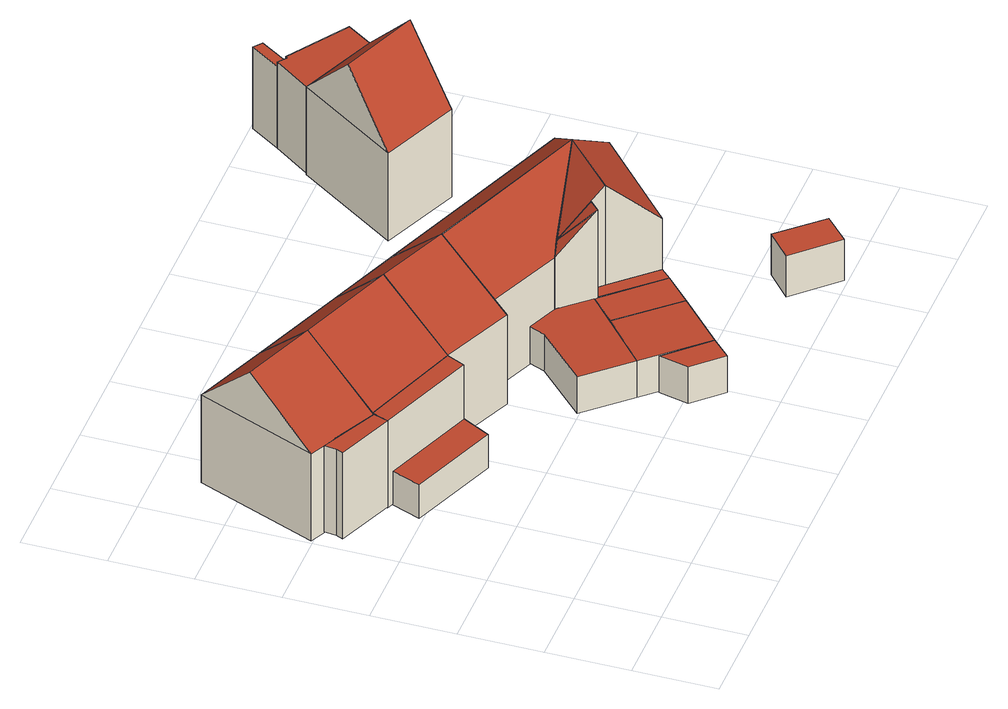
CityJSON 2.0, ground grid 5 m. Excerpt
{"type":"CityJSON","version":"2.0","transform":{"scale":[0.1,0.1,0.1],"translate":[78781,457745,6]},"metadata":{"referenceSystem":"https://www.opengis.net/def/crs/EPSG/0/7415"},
"CityObjects":{
"building1":{"type":"Building","children":["building1-1","building1-2"]},
"building1-1":{"type":"BuildingPart","attributes":{"roofType":"1030","RelativeEavesHeight":6.07,"RelativeRidgeHeight":9.29,"AbsoluteEavesHeight":12.33,"AbsoluteRidgeHeight":15.55},"parents":["building1"],"geometry":[{"type":"Solid","lod":"2","boundaries":[[[[0,1,2,3]],[[1,4,5,2]],[[4,6,7,5]],[[6,0,3,7]],[[4,1,8]],[[0,6,9]],[[1,0,9,8]],[[6,4,8,9]],[[3,2,5,7]]]],"semantics":{"surfaces":[{"type":"WallSurface"},{"type":"RoofSurface","Direction":203.86,"Slope":55.12},{"type":"RoofSurface","Direction":21.66,"Slope":47.19},{"type":"GroundSurface"}],"values":[[0,0,0,0,0,0,1,2,3]]}}]},
"building1-2":{"type":"BuildingPart","attributes":{"roofType":"1000","RelativeEavesHeight":5.97,"RelativeRidgeHeight":5.97,"AbsoluteEavesHeight":12.33,"AbsoluteRidgeHeight":12.33},"parents":["building1"],"geometry":[{"type":"Solid","lod":"2","boundaries":[[[[10,11,12,13]],[[11,14,15,12]],[[14,16,17,15]],[[16,0,18,17]],[[0,10,13,18]],[[0,16,14,11,10]],[[13,12,15,17,18]]]],"semantics":{"surfaces":[{"type":"WallSurface"},{"type":"RoofSurface","Direction":0,"Slope":90},{"type":"GroundSurface"}],"values":[[0,0,0,0,0,1,2]]}}]},
"building2":{"type":"Building","children":["building2-1","building2-2","building2-3"]},
"building2-1":{"type":"BuildingPart","attributes":{"roofType":"1000","RelativeEavesHeight":6.03,"RelativeRidgeHeight":6.03,"AbsoluteEavesHeight":12.33,"AbsoluteRidgeHeight":12.33},"parents":["building2"],"geometry":[{"type":"Solid","lod":"2","boundaries":[[[[19,20,21,22]],[[20,10,23,21]],[[10,24,25,23]],[[24,19,22,25]],[[24,10,20,19]],[[22,21,23,25]]]],"semantics":{"surfaces":[{"type":"WallSurface"},{"type":"RoofSurface","Direction":0,"Slope":90},{"type":"GroundSurface"}],"values":[[0,0,0,0,1,2]]}}]},
"building2-2":{"type":"BuildingPart","attributes":{"roofType":"1030","RelativeEavesHeight":6.09,"RelativeRidgeHeight":9.3,"AbsoluteEavesHeight":12.33,"AbsoluteRidgeHeight":15.55},"parents":["building2"],"geometry":[{"type":"Solid","lod":"2","boundaries":[[[[6,26,27,28]],[[26,19,29,27]],[[19,24,30,29]],[[24,6,28,30]],[[19,26,31]],[[6,24,9]],[[26,6,9,31]],[[24,19,31,9]],[[28,27,29,30]]]],"semantics":{"surfaces":[{"type":"WallSurface"},{"type":"RoofSurface","Direction":21.6,"Slope":47.29},{"type":"RoofSurface","Direction":200.74,"Slope":54.63},{"type":"GroundSurface"}],"values":[[0,0,0,0,0,0,1,2,3]]}}]},
"building2-3":{"type":"BuildingPart","attributes":{"roofType":"1000","RelativeEavesHeight":2.32,"RelativeRidgeHeight":2.32,"AbsoluteEavesHeight":8.63,"AbsoluteRidgeHeight":8.63},"parents":["building2"],"geometry":[{"type":"Solid","lod":"2","boundaries":[[[[32,33,34,21]],[[33,35,36,34]],[[35,37,38,36]],[[37,32,21,38]],[[37,35,33,32]],[[21,34,36,38]]]],"semantics":{"surfaces":[{"type":"WallSurface"},{"type":"RoofSurface","Direction":0,"Slope":90},{"type":"GroundSurface"}],"values":[[0,0,0,0,1,2]]}}]},
"building3":{"type":"Building","attributes":{"roofType":"1030","RelativeEavesHeight":6.09,"RelativeRidgeHeight":9.31,"AbsoluteEavesHeight":12.33,"AbsoluteRidgeHeight":15.55},"geometry":[{"type":"Solid","lod":"2","boundaries":[[[[39,19,29,40]],[[19,26,27,29]],[[26,41,42,27]],[[41,39,40,42]],[[26,19,31]],[[39,41,43]],[[19,39,43,31]],[[41,26,31,43]],[[40,29,27,42]]]],"semantics":{"surfaces":[{"type":"WallSurface"},{"type":"RoofSurface","Direction":202.29,"Slope":54.46},{"type":"RoofSurface","Direction":21.48,"Slope":47.26},{"type":"GroundSurface"}],"values":[[0,0,0,0,0,0,1,2,3]]}}]},
"building4":{"type":"Building","children":["building4-1","building4-2","building4-3"]},
"building4-1":{"type":"BuildingPart","attributes":{"roofType":"1010","RelativeEavesHeight":7.69,"RelativeRidgeHeight":9.3,"AbsoluteEavesHeight":13.94,"AbsoluteRidgeHeight":15.55},"parents":["building4"],"geometry":[{"type":"Solid","lod":"2","boundaries":[[[[43,44,45,46]],[[44,47,48,45]],[[47,49,50,48]],[[49,43,46,50]],[[49,47,44,43]],[[46,45,48,50]]]],"semantics":{"surfaces":[{"type":"WallSurface"},{"type":"RoofSurface","Direction":201.61,"Slope":45.4},{"type":"GroundSurface"}],"values":[[0,0,0,0,1,2]]}}]},
"building4-2":{"type":"BuildingPart","attributes":{"roofType":"1010","RelativeEavesHeight":7.7,"RelativeRidgeHeight":9.31,"AbsoluteEavesHeight":13.94,"AbsoluteRidgeHeight":15.55},"parents":["building4"],"geometry":[{"type":"Solid","lod":"2","boundaries":[[[[44,43,46,45]],[[43,41,42,46]],[[41,51,52,42]],[[51,44,45,52]],[[51,41,43,44]],[[45,46,42,52]]]],"semantics":{"surfaces":[{"type":"WallSurface"},{"type":"RoofSurface","Direction":21.5,"Slope":47.48},{"type":"GroundSurface"}],"values":[[0,0,0,0,1,2]]}}]},
"building4-3":{"type":"BuildingPart","attributes":{"roofType":"1000","RelativeEavesHeight":2.5,"RelativeRidgeHeight":2.5,"AbsoluteEavesHeight":8.75,"AbsoluteRidgeHeight":8.75},"parents":["building4"],"geometry":[{"type":"Solid","lod":"2","boundaries":[[[[53,54,55,56]],[[54,57,58,55]],[[57,59,60,58]],[[59,61,62,60]],[[61,63,64,62]],[[63,53,56,64]],[[63,61,59,57,54,53]],[[56,55,58,60,62,64]]]],"semantics":{"surfaces":[{"type":"WallSurface"},{"type":"RoofSurface","Direction":0,"Slope":90},{"type":"GroundSurface"}],"values":[[0,0,0,0,0,0,1,2]]}}]},
"building5":{"type":"Building","children":["building5-1","building5-2","building5-3","building5-4","building5-5","building5-6","building5-7","building5-8","building5-9"]},
"building5-1":{"type":"BuildingPart","attributes":{"roofType":"1000","RelativeEavesHeight":2.5,"RelativeRidgeHeight":2.5,"AbsoluteEavesHeight":8.75,"AbsoluteRidgeHeight":8.75},"parents":["building5"],"geometry":[{"type":"Solid","lod":"2","boundaries":[[[[65,66,67,68]],[[66,69,70,67]],[[69,71,72,70]],[[71,73,74,72]],[[73,65,68,74]],[[73,71,69,66,65]],[[68,67,70,72,74]]]],"semantics":{"surfaces":[{"type":"WallSurface"},{"type":"RoofSurface","Direction":0,"Slope":90},{"type":"GroundSurface"}],"values":[[0,0,0,0,0,1,2]]}}]},
"building5-2":{"type":"BuildingPart","attributes":{"roofType":"1010","RelativeEavesHeight":8.38,"RelativeRidgeHeight":9.3,"AbsoluteEavesHeight":14.63,"AbsoluteRidgeHeight":15.55},"parents":["building5"],"geometry":[{"type":"Solid","lod":"2","boundaries":[[[[75,44,76,77]],[[44,78,70,76]],[[78,75,77,70]],[[78,44,75]],[[77,76,70]]]],"semantics":{"surfaces":[{"type":"WallSurface"},{"type":"RoofSurface","Direction":317.93,"Slope":46.19},{"type":"GroundSurface"}],"values":[[0,0,0,1,2]]}}]},
"building5-3":{"type":"BuildingPart","attributes":{"roofType":"1010","RelativeEavesHeight":7.14,"RelativeRidgeHeight":9.29,"AbsoluteEavesHeight":13.4,"AbsoluteRidgeHeight":15.55},"parents":["building5"],"geometry":[{"type":"Solid","lod":"2","boundaries":[[[[44,51,79,76]],[[51,80,81,79]],[[80,44,76,81]],[[80,51,44]],[[76,79,81]]]],"semantics":{"surfaces":[{"type":"WallSurface"},{"type":"RoofSurface","Direction":79.04,"Slope":52.71},{"type":"GroundSurface"}],"values":[[0,0,0,1,2]]}}]},
"building5-4":{"type":"BuildingPart","attributes":{"roofType":"1010","RelativeEavesHeight":7.05,"RelativeRidgeHeight":8.52,"AbsoluteEavesHeight":13.3,"AbsoluteRidgeHeight":14.78},"parents":["building5"],"geometry":[{"type":"Solid","lod":"2","boundaries":[[[[47,75,77,56]],[[75,82,68,77]],[[82,47,56,68]],[[82,75,47]],[[56,77,68]]]],"semantics":{"surfaces":[{"type":"WallSurface"},{"type":"RoofSurface","Direction":317.75,"Slope":46.33},{"type":"GroundSurface"}],"values":[[0,0,0,1,2]]}}]},
"building5-5":{"type":"BuildingPart","attributes":{"roofType":"1010","RelativeEavesHeight":7.86,"RelativeRidgeHeight":8.52,"AbsoluteEavesHeight":14.11,"AbsoluteRidgeHeight":14.78},"parents":["building5"],"geometry":[{"type":"Solid","lod":"2","boundaries":[[[[75,83,67,77]],[[83,82,68,67]],[[82,75,77,68]],[[82,83,75]],[[77,67,68]]]],"semantics":{"surfaces":[{"type":"WallSurface"},{"type":"RoofSurface","Direction":317.05,"Slope":46.2},{"type":"GroundSurface"}],"values":[[0,0,0,1,2]]}}]},
"building5-6":{"type":"BuildingPart","attributes":{"roofType":"1000","RelativeEavesHeight":2.49,"RelativeRidgeHeight":2.49,"AbsoluteEavesHeight":8.75,"AbsoluteRidgeHeight":8.75},"parents":["building5"],"geometry":[{"type":"Solid","lod":"2","boundaries":[[[[84,85,86,87]],[[85,57,58,86]],[[57,88,89,58]],[[88,84,87,89]],[[88,57,85,84]],[[87,86,58,89]]]],"semantics":{"surfaces":[{"type":"WallSurface"},{"type":"RoofSurface","Direction":0,"Slope":90},{"type":"GroundSurface"}],"values":[[0,0,0,0,1,2]]}}]},
"building5-7":{"type":"BuildingPart","attributes":{"roofType":"1000","RelativeEavesHeight":2.5,"RelativeRidgeHeight":2.5,"AbsoluteEavesHeight":8.75,"AbsoluteRidgeHeight":8.75},"parents":["building5"],"geometry":[{"type":"Solid","lod":"2","boundaries":[[[[54,73,74,55]],[[73,84,87,74]],[[84,88,89,87]],[[88,54,55,89]],[[88,84,73,54]],[[55,74,87,89]]]],"semantics":{"surfaces":[{"type":"WallSurface"},{"type":"RoofSurface","Direction":0,"Slope":90},{"type":"GroundSurface"}],"values":[[0,0,0,0,1,2]]}}]},
"building5-8":{"type":"BuildingPart","attributes":{"roofType":"1000","RelativeEavesHeight":2.48,"RelativeRidgeHeight":2.48,"AbsoluteEavesHeight":8.75,"AbsoluteRidgeHeight":8.75},"parents":["building5"],"geometry":[{"type":"Solid","lod":"2","boundaries":[[[[90,91,92,93]],[[91,94,95,92]],[[94,85,86,95]],[[85,90,93,86]],[[85,94,91,90]],[[93,92,95,86]]]],"semantics":{"surfaces":[{"type":"WallSurface"},{"type":"RoofSurface","Direction":0,"Slope":90},{"type":"GroundSurface"}],"values":[[0,0,0,0,1,2]]}}]},
"building5-9":{"type":"BuildingPart","attributes":{"roofType":"1010","RelativeEavesHeight":7.68,"RelativeRidgeHeight":9.29,"AbsoluteEavesHeight":13.94,"AbsoluteRidgeHeight":15.55},"parents":["building5"],"geometry":[{"type":"Solid","lod":"2","boundaries":[[[[78,44,76,70]],[[44,80,81,76]],[[80,96,72,81]],[[96,78,70,72]],[[96,80,44,78]],[[70,76,81,72]]]],"semantics":{"surfaces":[{"type":"WallSurface"},{"type":"RoofSurface","Direction":137.5,"Slope":46.97},{"type":"GroundSurface"}],"values":[[0,0,0,0,1,2]]}}]},
"building6":{"type":"Building","attributes":{"roofType":"1000","RelativeEavesHeight":2.8,"RelativeRidgeHeight":2.8,"AbsoluteEavesHeight":9.11,"AbsoluteRidgeHeight":9.11},"geometry":[{"type":"Solid","lod":"2","boundaries":[[[[97,98,99,100]],[[98,101,102,99]],[[101,103,104,102]],[[103,97,100,104]],[[103,101,98,97]],[[100,99,102,104]]]],"semantics":{"surfaces":[{"type":"WallSurface"},{"type":"RoofSurface","Direction":0,"Slope":90},{"type":"GroundSurface"}],"values":[[0,0,0,0,1,2]]}}]},
"building7":{"type":"Building","children":["building7-1","building7-2","building7-3"]},
"building7-1":{"type":"BuildingPart","attributes":{"roofType":"1030","RelativeEavesHeight":6.01,"RelativeRidgeHeight":9.83,"AbsoluteEavesHeight":12.3,"AbsoluteRidgeHeight":16.12},"parents":["building7"],"geometry":[{"type":"Solid","lod":"2","boundaries":[[[[105,106,107,108]],[[106,109,110,107]],[[109,111,112,110]],[[111,105,108,112]],[[109,106,113]],[[105,111,114]],[[106,105,114,113]],[[111,109,113,114]],[[108,107,110,112]]]],"semantics":{"surfaces":[{"type":"WallSurface"},{"type":"RoofSurface","Direction":21.97,"Slope":43.41},{"type":"RoofSurface","Direction":201.81,"Slope":43.39},{"type":"GroundSurface"}],"values":[[0,0,0,0,0,0,1,2,3]]}}]},
"building7-2":{"type":"BuildingPart","attributes":{"roofType":"1000","RelativeEavesHeight":5.62,"RelativeRidgeHeight":5.62,"AbsoluteEavesHeight":12,"AbsoluteRidgeHeight":12},"parents":["building7"],"geometry":[{"type":"Solid","lod":"2","boundaries":[[[[115,116,117,118]],[[116,119,120,117]],[[119,121,122,120]],[[121,123,124,122]],[[123,115,118,124]],[[123,121,119,116,115]],[[118,117,120,122,124]]]],"semantics":{"surfaces":[{"type":"WallSurface"},{"type":"RoofSurface","Direction":26.28,"Slope":90},{"type":"GroundSurface"}],"values":[[0,0,0,0,0,1,2]]}}]},
"building7-3":{"type":"BuildingPart","attributes":{"roofType":"1000","RelativeEavesHeight":5.93,"RelativeRidgeHeight":5.93,"AbsoluteEavesHeight":12.3,"AbsoluteRidgeHeight":12.3},"parents":["building7"],"geometry":[{"type":"Solid","lod":"2","boundaries":[[[[125,126,127,122]],[[126,106,128,127]],[[106,105,129,128]],[[105,130,118,129]],[[130,131,124,118]],[[131,125,122,124]],[[131,130,105,106,126,125]],[[122,127,128,129,118,124]]]],"semantics":{"surfaces":[{"type":"WallSurface"},{"type":"RoofSurface","Direction":298.73,"Slope":90},{"type":"GroundSurface"}],"values":[[0,0,0,0,0,0,1,2]]}}]}
},
"vertices":[
[45,180,63],[1,201,63],[1,201,3],[45,180,3],[31,274,63],[31,274,3],[76,256,63],[76,256,3],[18,242,96],[63,224,96],
[42,171,63],[7,185,63],[7,185,4],[42,171,4],[9,189,63],[9,189,4],[10,197,63],[10,197,4],[45,180,4],
[107,159,63],[102,148,63],[102,148,3],[107,159,3],[42,171,3],[46,181,63],[46,181,3],
[135,233,63],[135,233,2],[76,256,2],[107,159,2],[46,181,2],[123,201,96],
[102,148,26],[93,131,26],[93,131,3],[39,152,26],[39,152,3],[46,170,26],[46,170,3],
[151,140,63],[151,140,2],[179,216,63],[179,216,2],[167,183,96],
[269,143,96],[269,143,2],[167,183,2],[207,132,63],[207,132,2],[156,153,63],[156,153,2],
[307,166,63],[307,166,2],
[207,132,28],[223,115,28],[223,115,3],[207,132,3],[178,75,28],[178,75,3],[154,101,28],[154,101,3],[184,130,28],[184,130,3],[188,140,28],[188,140,3],
[224,113,28],[230,119,28],[230,119,3],[224,113,3],[236,113,28],[236,113,3],[259,88,28],[259,88,3],[253,82,28],[253,82,3],
[216,134,68],[269,143,3],[216,134,3],[236,113,96],
[307,166,3],[313,137,63],[313,137,3],
[224,113,88],
[230,119,88],
[237,67,28],[209,41,28],[209,41,3],[237,67,3],[207,100,28],[207,100,3],
[198,30,28],[182,47,28],[182,47,3],[198,30,3],[186,65,28],[186,65,3],
[259,88,63],
[288,27,31],[304,41,31],[304,41,3],[288,27,3],[327,16,31],[327,16,3],[312,2,31],[312,2,3],
[306,308,63],[354,288,63],[354,288,3],[306,308,3],[313,227,63],[313,227,3],[265,247,63],[265,247,3],[334,258,101],[286,277,101],
[322,330,60],[334,348,60],[334,348,4],[322,330,4],[339,344,60],[339,344,4],[328,327,60],[328,327,4],[327,326,60],[327,326,4],
[328,327,63],[364,303,63],[364,303,4],[354,288,4],[306,308,4],[322,330,63],[327,326,63]
]}
